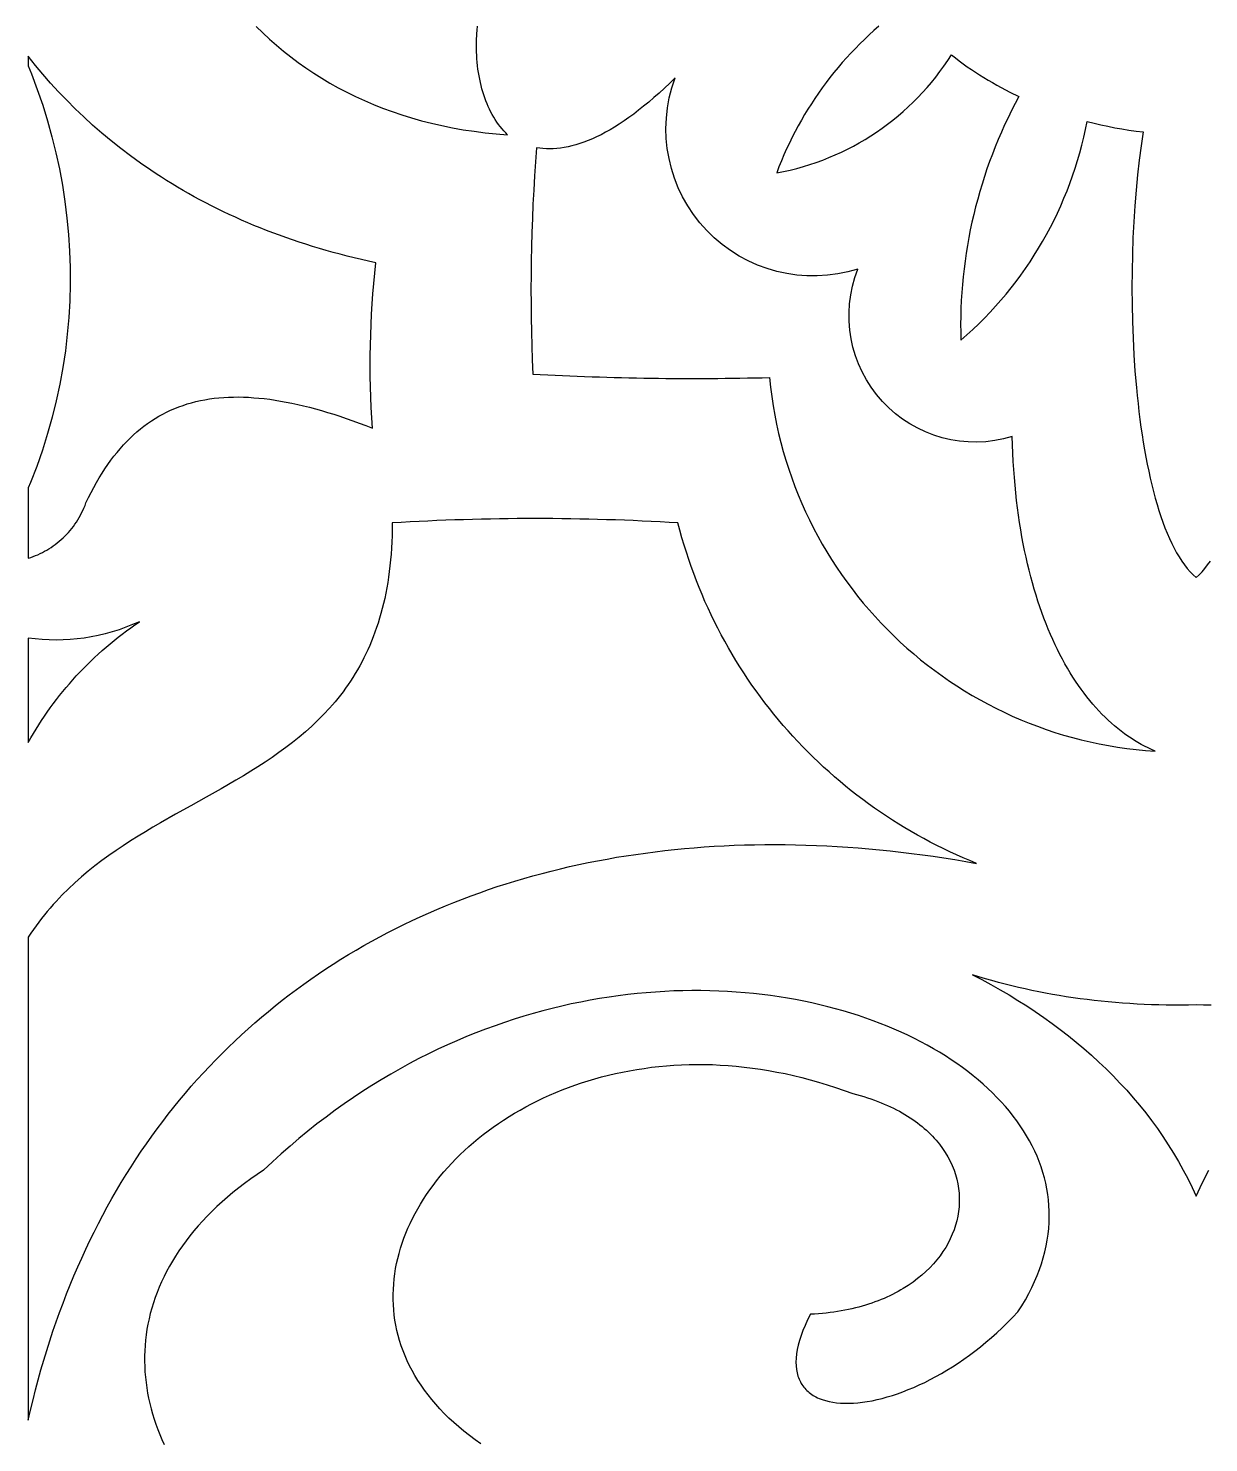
# Model space of a CAD drawing. Extents: x -4950 to -2150, y -1354 to 1346.
# Drawn here: x -4749.8 to -4598.9, y 801.8 to 982.7 of the extents above; entities that cross this region are included whole.
import ezdxf

# ---------------------------------------------------------------- set-up
doc = ezdxf.new("R2010")
doc.units = 0
doc.layers.add('LAYER_1', color=18, linetype='CONTINUOUS')

msp = doc.modelspace()

# ---------------------------------------------------------------- linework, layer by layer
at = {"layer": 'LAYER_1'}
for points in [[(-4720.69, 982.92), (-4719.85, 982.11), (-4718.99, 981.31), (-4718.11, 980.53), (-4717.2, 979.78), (-4716.27, 979.04), (-4715.32, 978.32), (-4714.34, 977.63), (-4713.35, 976.96), (-4712.33, 976.32), (-4711.28, 975.69), (-4710.22, 975.09), (-4709.13, 974.52), (-4708.01, 973.97), (-4706.88, 973.45), (-4705.72, 972.95), (-4704.54, 972.48), (-4703.33, 972.03), (-4702.1, 971.62), (-4700.85, 971.23), (-4699.58, 970.87), (-4698.28, 970.54), (-4696.96, 970.24), (-4695.62, 969.97), (-4694.25, 969.72), (-4692.86, 969.52), (-4691.45, 969.34), (-4690.02, 969.19), (-4688.56, 969.08), (-4688.81, 969.32), (-4689.05, 969.58), (-4689.28, 969.84), (-4689.51, 970.12), (-4689.73, 970.4), (-4689.94, 970.7), (-4690.14, 971.01), (-4690.34, 971.32), (-4690.52, 971.65), (-4690.7, 971.98), (-4690.87, 972.33), (-4691.04, 972.68), (-4691.19, 973.04), (-4691.34, 973.41), (-4691.48, 973.78), (-4691.61, 974.17), (-4691.73, 974.56), (-4691.84, 974.95), (-4691.95, 975.36), (-4692.04, 975.76), (-4692.13, 976.18), (-4692.21, 976.6), (-4692.28, 977.03), (-4692.35, 977.46), (-4692.4, 977.9), (-4692.45, 978.34), (-4692.48, 978.78), (-4692.51, 979.23), (-4692.53, 979.69), (-4692.54, 980.14), (-4692.53, 981.07), (-4692.49, 982), (-4692.46, 982.47), (-4692.41, 982.94)], [(-4598.64, 857.79), (-4599.59, 857.8), (-4600.55, 857.82), (-4601.51, 857.8), (-4602.46, 857.79), (-4603.41, 857.79), (-4604.36, 857.8), (-4605.3, 857.82), (-4606.24, 857.85), (-4607.17, 857.89), (-4608.1, 857.93), (-4609.02, 857.98), (-4609.94, 858.05), (-4610.86, 858.12), (-4611.77, 858.2), (-4612.68, 858.29), (-4613.58, 858.39), (-4614.48, 858.5), (-4615.38, 858.61), (-4616.27, 858.74), (-4617.16, 858.87), (-4618.04, 859.01), (-4618.92, 859.17), (-4619.8, 859.33), (-4620.67, 859.5), (-4621.53, 859.67), (-4622.4, 859.86), (-4623.26, 860.06), (-4624.11, 860.26), (-4624.96, 860.48), (-4625.81, 860.7), (-4626.65, 860.93), (-4627.49, 861.17), (-4628.32, 861.42), (-4629.15, 861.68), (-4627.95, 861.06), (-4626.77, 860.42), (-4625.6, 859.76), (-4624.45, 859.09), (-4623.32, 858.4), (-4622.2, 857.69), (-4621.1, 856.96), (-4620.01, 856.22), (-4618.95, 855.46), (-4617.91, 854.68), (-4616.88, 853.88), (-4615.87, 853.07), (-4614.89, 852.24), (-4613.92, 851.39), (-4612.98, 850.52), (-4612.06, 849.64), (-4611.16, 848.75), (-4610.28, 847.83), (-4609.42, 846.9), (-4608.59, 845.95), (-4607.78, 844.99), (-4606.99, 844.01), (-4606.23, 843.02), (-4605.5, 842), (-4604.79, 840.98), (-4604.1, 839.93), (-4603.44, 838.88), (-4602.81, 837.8), (-4602.2, 836.71), (-4601.62, 835.61), (-4601.07, 834.49), (-4600.55, 833.36), (-4600.03, 834.49), (-4599.48, 835.61), (-4598.9, 836.71)], [(-4691.97, 801.69), (-4692.72, 802.22), (-4693.45, 802.76), (-4694.14, 803.31), (-4694.81, 803.87), (-4695.45, 804.43), (-4696.07, 805), (-4696.66, 805.58), (-4697.22, 806.17), (-4697.75, 806.76), (-4698.26, 807.36), (-4698.74, 807.96), (-4699.2, 808.57), (-4699.63, 809.19), (-4700.03, 809.81), (-4700.41, 810.43), (-4700.76, 811.06), (-4701.09, 811.69), (-4701.39, 812.33), (-4701.67, 812.97), (-4701.93, 813.61), (-4702.16, 814.25), (-4702.37, 814.9), (-4702.55, 815.55), (-4702.71, 816.21), (-4702.85, 816.86), (-4702.96, 817.52), (-4703.05, 818.17), (-4703.12, 818.83), (-4703.16, 819.49), (-4703.19, 820.15), (-4703.19, 820.81), (-4703.17, 821.47), (-4703.13, 822.13), (-4703.06, 822.78), (-4702.98, 823.44), (-4702.88, 824.1), (-4702.75, 824.75), (-4702.6, 825.4), (-4702.44, 826.05), (-4702.25, 826.7), (-4702.04, 827.34), (-4701.82, 827.98), (-4701.57, 828.62), (-4701.31, 829.26), (-4701.02, 829.89), (-4700.72, 830.51), (-4700.4, 831.13), (-4700.06, 831.75), (-4699.7, 832.36), (-4699.33, 832.97), (-4698.93, 833.57), (-4698.52, 834.16), (-4698.1, 834.75), (-4697.65, 835.34), (-4697.19, 835.91), (-4696.71, 836.48), (-4696.21, 837.04), (-4695.7, 837.59), (-4695.18, 838.14), (-4694.63, 838.68), (-4694.07, 839.2), (-4693.5, 839.72), (-4692.91, 840.24), (-4692.31, 840.74), (-4691.69, 841.23), (-4691.05, 841.71), (-4690.41, 842.18), (-4689.74, 842.65), (-4689.07, 843.1), (-4688.38, 843.54), (-4687.67, 843.96), (-4686.96, 844.38), (-4686.23, 844.79), (-4685.49, 845.18), (-4684.73, 845.56), (-4683.96, 845.93), (-4683.19, 846.28), (-4682.39, 846.62), (-4681.59, 846.95), (-4680.78, 847.26), (-4679.95, 847.56), (-4679.11, 847.85), (-4678.26, 848.12), (-4677.41, 848.37), (-4676.54, 848.61), (-4675.66, 848.84), (-4674.77, 849.04), (-4673.87, 849.24), (-4672.96, 849.41), (-4672.04, 849.57), (-4671.11, 849.71), (-4670.17, 849.84), (-4669.23, 849.94), (-4668.27, 850.03), (-4667.31, 850.1), (-4666.34, 850.16), (-4665.36, 850.19), (-4664.38, 850.2), (-4663.38, 850.2), (-4662.38, 850.18), (-4661.37, 850.13), (-4660.36, 850.07), (-4659.34, 849.98), (-4658.31, 849.88), (-4657.27, 849.75), (-4656.23, 849.6), (-4655.19, 849.43), (-4654.13, 849.24), (-4653.08, 849.03), (-4652.01, 848.79), (-4650.95, 848.53), (-4649.87, 848.25), (-4648.8, 847.95), (-4647.72, 847.62), (-4646.63, 847.27), (-4645.54, 846.89), (-4644.45, 846.49), (-4643.96, 846.36), (-4643.49, 846.23), (-4643.02, 846.09), (-4642.56, 845.95), (-4642.11, 845.8), (-4641.67, 845.65), (-4641.24, 845.49), (-4640.82, 845.32), (-4640.41, 845.15), (-4640, 844.97), (-4639.61, 844.79), (-4639.22, 844.61), (-4638.85, 844.41), (-4638.48, 844.22), (-4638.12, 844.02), (-4637.77, 843.81), (-4637.43, 843.6), (-4637.1, 843.39), (-4636.77, 843.17), (-4636.46, 842.95), (-4636.15, 842.73), (-4635.86, 842.5), (-4635.57, 842.26), (-4635.29, 842.03), (-4635.02, 841.79), (-4634.76, 841.54), (-4634.5, 841.3), (-4634.26, 841.05), (-4634.02, 840.79), (-4633.79, 840.54), (-4633.57, 840.28), (-4633.36, 840.02), (-4632.97, 839.48), (-4632.61, 838.94), (-4632.28, 838.39), (-4631.98, 837.83), (-4631.72, 837.27), (-4631.49, 836.69), (-4631.3, 836.12), (-4631.14, 835.53), (-4631.01, 834.95), (-4630.91, 834.36), (-4630.85, 833.77), (-4630.82, 833.17), (-4630.82, 832.58), (-4630.85, 831.99), (-4630.92, 831.4), (-4631.02, 830.81), (-4631.14, 830.22), (-4631.3, 829.64), (-4631.49, 829.06), (-4631.71, 828.49), (-4631.97, 827.93), (-4632.25, 827.37), (-4632.56, 826.82), (-4632.91, 826.28), (-4633.28, 825.75), (-4633.69, 825.23), (-4634.12, 824.72), (-4634.58, 824.22), (-4635.08, 823.74), (-4635.6, 823.27), (-4636.15, 822.82), (-4636.73, 822.38), (-4637.34, 821.96), (-4637.98, 821.56), (-4638.31, 821.37), (-4638.65, 821.18), (-4638.99, 820.99), (-4639.34, 820.81), (-4639.7, 820.64), (-4640.07, 820.47), (-4640.44, 820.3), (-4640.82, 820.15), (-4641.21, 819.99), (-4641.6, 819.84), (-4642, 819.7), (-4642.41, 819.57), (-4642.82, 819.44), (-4643.24, 819.31), (-4643.67, 819.19), (-4644.1, 819.08), (-4644.54, 818.98), (-4644.99, 818.88), (-4645.45, 818.78), (-4645.91, 818.7), (-4646.38, 818.62), (-4646.85, 818.55), (-4647.33, 818.48), (-4647.82, 818.42), (-4648.32, 818.37), (-4648.82, 818.33), (-4649.33, 818.29), (-4649.84, 818.26), (-4650.21, 817.55), (-4650.53, 816.85), (-4650.81, 816.18), (-4651.05, 815.54), (-4651.25, 814.91), (-4651.42, 814.31), (-4651.54, 813.74), (-4651.63, 813.19), (-4651.69, 812.66), (-4651.7, 812.15), (-4651.69, 811.67), (-4651.64, 811.21), (-4651.6, 810.99), (-4651.56, 810.78), (-4651.51, 810.57), (-4651.45, 810.36), (-4651.38, 810.17), (-4651.3, 809.97), (-4651.22, 809.79), (-4651.13, 809.61), (-4651.03, 809.43), (-4650.93, 809.27), (-4650.81, 809.1), (-4650.69, 808.95), (-4650.57, 808.8), (-4650.43, 808.65), (-4650.29, 808.51), (-4650.15, 808.38), (-4650, 808.25), (-4649.84, 808.13), (-4649.67, 808.01), (-4649.5, 807.9), (-4649.32, 807.79), (-4649.14, 807.69), (-4648.95, 807.6), (-4648.75, 807.51), (-4648.34, 807.35), (-4647.91, 807.22), (-4647.46, 807.1), (-4646.99, 807.01), (-4646.5, 806.95), (-4645.99, 806.9), (-4645.46, 806.88), (-4644.92, 806.88), (-4644.36, 806.9), (-4643.78, 806.94), (-4643.19, 807.01), (-4642.58, 807.1), (-4641.96, 807.21), (-4641.33, 807.35), (-4640.69, 807.51), (-4640.04, 807.69), (-4639.38, 807.89), (-4638.71, 808.11), (-4638.03, 808.36), (-4637.34, 808.63), (-4636.65, 808.92), (-4635.95, 809.23), (-4635.24, 809.56), (-4634.54, 809.92), (-4633.83, 810.3), (-4633.11, 810.7), (-4632.4, 811.12), (-4631.68, 811.56), (-4630.96, 812.03), (-4630.25, 812.52), (-4629.53, 813.03), (-4628.82, 813.56), (-4628.12, 814.11), (-4627.41, 814.69), (-4626.71, 815.28), (-4626.02, 815.9), (-4625.33, 816.54), (-4624.65, 817.2), (-4623.98, 817.88), (-4623.32, 818.59), (-4622.83, 819.36), (-4622.37, 820.13), (-4621.95, 820.9), (-4621.56, 821.67), (-4621.2, 822.44), (-4620.88, 823.21), (-4620.58, 823.97), (-4620.32, 824.73), (-4620.09, 825.49), (-4619.89, 826.25), (-4619.72, 827), (-4619.58, 827.75), (-4619.47, 828.49), (-4619.39, 829.24), (-4619.34, 829.98), (-4619.32, 830.71), (-4619.33, 831.44), (-4619.36, 832.17), (-4619.42, 832.89), (-4619.51, 833.6), (-4619.63, 834.31), (-4619.77, 835.02), (-4619.94, 835.72), (-4620.14, 836.41), (-4620.36, 837.1), (-4620.61, 837.78), (-4620.88, 838.46), (-4621.18, 839.13), (-4621.5, 839.79), (-4621.85, 840.45), (-4622.22, 841.1), (-4622.61, 841.74), (-4623.03, 842.37), (-4623.47, 842.99), (-4623.93, 843.61), (-4624.41, 844.22), (-4624.92, 844.82), (-4625.45, 845.41), (-4626, 845.99), (-4626.57, 846.57), (-4627.16, 847.13), (-4627.77, 847.69), (-4628.4, 848.23), (-4629.05, 848.77), (-4629.72, 849.29), (-4630.41, 849.81), (-4631.12, 850.31), (-4631.84, 850.8), (-4632.58, 851.29), (-4633.34, 851.76), (-4634.12, 852.22), (-4634.92, 852.66), (-4635.73, 853.1), (-4636.56, 853.52), (-4637.4, 853.93), (-4638.26, 854.33), (-4639.13, 854.72), (-4640.02, 855.09), (-4640.93, 855.45), (-4641.85, 855.8), (-4642.78, 856.14), (-4643.72, 856.46), (-4644.68, 856.76), (-4645.66, 857.05), (-4646.64, 857.33), (-4647.64, 857.59), (-4648.65, 857.84), (-4649.67, 858.08), (-4650.7, 858.29), (-4651.74, 858.5), (-4652.8, 858.68), (-4653.86, 858.85), (-4654.94, 859.01), (-4656.02, 859.15), (-4657.11, 859.27), (-4658.21, 859.38), (-4659.33, 859.46), (-4660.44, 859.54), (-4661.57, 859.59), (-4662.71, 859.63), (-4663.85, 859.65), (-4665, 859.65), (-4666.15, 859.63), (-4667.32, 859.6), (-4668.48, 859.54), (-4669.66, 859.47), (-4670.84, 859.38), (-4672.02, 859.27), (-4673.21, 859.14), (-4674.41, 858.99), (-4675.6, 858.82), (-4676.8, 858.63), (-4678.01, 858.42), (-4679.22, 858.19), (-4680.43, 857.94), (-4681.64, 857.67), (-4682.86, 857.37), (-4684.07, 857.06), (-4685.29, 856.73), (-4686.51, 856.37), (-4687.73, 855.99), (-4688.95, 855.59), (-4690.17, 855.16), (-4691.39, 854.72), (-4692.61, 854.25), (-4693.83, 853.76), (-4695.05, 853.24), (-4696.26, 852.7), (-4697.48, 852.14), (-4698.69, 851.56), (-4699.9, 850.95), (-4701.11, 850.31), (-4702.31, 849.65), (-4703.51, 848.97), (-4704.71, 848.26), (-4705.9, 847.53), (-4707.08, 846.77), (-4708.27, 845.99), (-4709.44, 845.18), (-4710.62, 844.35), (-4711.78, 843.48), (-4712.94, 842.6), (-4714.1, 841.68), (-4715.24, 840.74), (-4716.38, 839.77), (-4717.51, 838.78), (-4718.64, 837.76), (-4719.75, 836.71), (-4720.59, 836.15), (-4721.39, 835.58), (-4722.18, 835), (-4722.94, 834.42), (-4723.67, 833.83), (-4724.38, 833.24), (-4725.06, 832.64), (-4725.72, 832.03), (-4726.36, 831.42), (-4726.97, 830.81), (-4727.56, 830.18), (-4728.12, 829.56), (-4728.66, 828.93), (-4729.18, 828.29), (-4729.67, 827.65), (-4730.14, 827.01), (-4730.59, 826.36), (-4731.02, 825.71), (-4731.42, 825.06), (-4731.8, 824.4), (-4732.16, 823.74), (-4732.49, 823.08), (-4732.81, 822.41), (-4733.1, 821.74), (-4733.37, 821.07), (-4733.62, 820.4), (-4733.84, 819.73), (-4734.05, 819.05), (-4734.24, 818.37), (-4734.4, 817.69), (-4734.54, 817.02), (-4734.67, 816.34), (-4734.77, 815.65), (-4734.85, 814.97), (-4734.91, 814.29), (-4734.95, 813.61), (-4734.98, 812.93), (-4734.98, 812.25), (-4734.96, 811.57), (-4734.92, 810.89), (-4734.87, 810.22), (-4734.79, 809.54), (-4734.7, 808.87), (-4734.59, 808.19), (-4734.46, 807.52), (-4734.31, 806.85), (-4734.14, 806.19), (-4733.95, 805.52), (-4733.75, 804.86), (-4733.53, 804.2), (-4733.29, 803.55), (-4733.03, 802.9), (-4732.76, 802.25), (-4732.47, 801.6)]]:
    msp.add_lwpolyline(points, dxfattribs=at)
msp.add_lwpolyline([(-4641.11, 982.94), (-4641.73, 982.39), (-4642.35, 981.84), (-4642.94, 981.27), (-4643.53, 980.7), (-4644.11, 980.11), (-4644.68, 979.52), (-4645.24, 978.91), (-4645.78, 978.3), (-4646.32, 977.67), (-4646.84, 977.04), (-4647.35, 976.39), (-4647.85, 975.74), (-4648.34, 975.08), (-4648.81, 974.41), (-4649.28, 973.73), (-4649.73, 973.04), (-4650.17, 972.35), (-4650.6, 971.65), (-4651.01, 970.94), (-4651.41, 970.22), (-4651.8, 969.49), (-4652.18, 968.76), (-4652.54, 968.01), (-4652.89, 967.27), (-4653.23, 966.51), (-4653.56, 965.75), (-4653.87, 964.98), (-4654.16, 964.2, 0.209037), (-4631.81, 979.31), (-4631.32, 978.92), (-4630.82, 978.53), (-4630.31, 978.15), (-4629.8, 977.78), (-4629.28, 977.42), (-4628.75, 977.07), (-4628.22, 976.72), (-4627.68, 976.38), (-4627.14, 976.06), (-4626.59, 975.74), (-4626.04, 975.42), (-4625.48, 975.12), (-4624.35, 974.53), (-4623.2, 973.98), (-4623.68, 973.08), (-4624.14, 972.17), (-4624.59, 971.26), (-4625.02, 970.34), (-4625.44, 969.42), (-4625.84, 968.48), (-4626.22, 967.55), (-4626.59, 966.61), (-4626.95, 965.66), (-4627.28, 964.7), (-4627.6, 963.75), (-4627.91, 962.78), (-4628.2, 961.81), (-4628.47, 960.84), (-4628.73, 959.86), (-4628.97, 958.88), (-4629.2, 957.9), (-4629.41, 956.91), (-4629.6, 955.92), (-4629.78, 954.92), (-4629.94, 953.93), (-4630.09, 952.93), (-4630.21, 951.92), (-4630.33, 950.92), (-4630.42, 949.91), (-4630.5, 948.9), (-4630.56, 947.88), (-4630.61, 946.87), (-4630.64, 945.85), (-4630.65, 944.84), (-4630.64, 943.82), (-4630.62, 942.8), (-4629.84, 943.49), (-4629.08, 944.19), (-4628.33, 944.91), (-4627.6, 945.64), (-4626.88, 946.39), (-4626.19, 947.15), (-4625.5, 947.92), (-4624.84, 948.71), (-4624.19, 949.51), (-4623.56, 950.32), (-4622.95, 951.14), (-4622.36, 951.98), (-4621.78, 952.83), (-4621.23, 953.69), (-4620.69, 954.56), (-4620.17, 955.44), (-4619.66, 956.33), (-4619.18, 957.24), (-4618.71, 958.15), (-4618.27, 959.07), (-4617.84, 960), (-4617.44, 960.95), (-4617.05, 961.9), (-4616.68, 962.85), (-4616.33, 963.82), (-4616, 964.79), (-4615.7, 965.78), (-4615.41, 966.77), (-4615.14, 967.76), (-4614.9, 968.77), (-4614.67, 969.77), (-4614.47, 970.79), (-4613.59, 970.57), (-4612.71, 970.36), (-4611.82, 970.16), (-4610.93, 969.98), (-4610.03, 969.82), (-4609.13, 969.67), (-4608.22, 969.54), (-4607.31, 969.43), (-4607.44, 968.55), (-4607.58, 967.66), (-4607.82, 965.83), (-4608.04, 963.94), (-4608.22, 961.99), (-4608.38, 959.99), (-4608.52, 957.95), (-4608.62, 955.88), (-4608.69, 953.77), (-4608.74, 951.65), (-4608.75, 949.51), (-4608.74, 947.37), (-4608.69, 945.22), (-4608.61, 943.08), (-4608.5, 940.95), (-4608.36, 938.83), (-4608.18, 936.75), (-4608.08, 935.72), (-4607.97, 934.7), (-4607.86, 933.69), (-4607.73, 932.69), (-4607.6, 931.7), (-4607.45, 930.72), (-4607.3, 929.76), (-4607.14, 928.81), (-4606.97, 927.87), (-4606.8, 926.95), (-4606.61, 926.05), (-4606.42, 925.17), (-4606.21, 924.3), (-4606, 923.45), (-4605.78, 922.62), (-4605.54, 921.82), (-4605.3, 921.03), (-4605.05, 920.27), (-4604.79, 919.53), (-4604.53, 918.82), (-4604.25, 918.13), (-4603.96, 917.47), (-4603.66, 916.83), (-4603.36, 916.22), (-4603.04, 915.64), (-4602.71, 915.09), (-4602.38, 914.57), (-4602.03, 914.08), (-4601.68, 913.62), (-4601.31, 913.19), (-4600.94, 912.8), (-4600.55, 912.45), (-4600.17, 912.8), (-4599.79, 913.19), (-4599.43, 913.62), (-4599.07, 914.08), (-4598.72, 914.57)], format="xyb", dxfattribs=at)
for points in [[(-4749.84, 977.87), (-4749.43, 976.86), (-4748.69, 974.88), (-4748, 972.88), (-4747.38, 970.85), (-4746.81, 968.82), (-4746.31, 966.77), (-4745.86, 964.7), (-4745.48, 962.62), (-4745.16, 960.53), (-4744.9, 958.43), (-4744.7, 956.32), (-4744.56, 954.21), (-4744.49, 952.09), (-4744.49, 949.96), (-4744.54, 947.83), (-4744.66, 945.7), (-4744.85, 943.57), (-4745.1, 941.44), (-4745.42, 939.32), (-4745.81, 937.19), (-4746.26, 935.07), (-4746.78, 932.96), (-4747.37, 930.86), (-4748.03, 928.76), (-4748.76, 926.68), (-4749.55, 924.6), (-4749.84, 923.92), (-4749.84, 914.92), (-4749.53, 915.03), (-4749.23, 915.14), (-4748.93, 915.26), (-4748.63, 915.38), (-4748.33, 915.52), (-4748.04, 915.66), (-4747.76, 915.82), (-4747.47, 915.98), (-4747.2, 916.14), (-4746.92, 916.32), (-4746.66, 916.5), (-4746.39, 916.7), (-4746.13, 916.89), (-4745.88, 917.1), (-4745.64, 917.31), (-4745.39, 917.54), (-4745.16, 917.76), (-4744.93, 918), (-4744.71, 918.24), (-4744.49, 918.49), (-4744.28, 918.75), (-4744.08, 919.01), (-4743.88, 919.28), (-4743.69, 919.56), (-4743.51, 919.84), (-4743.34, 920.13), (-4743.17, 920.43), (-4743.02, 920.73), (-4742.87, 921.04), (-4742.73, 921.35), (-4742.59, 921.67), (-4742.47, 922), (-4742.14, 922.68), (-4741.81, 923.34), (-4741.47, 923.98), (-4741.12, 924.61), (-4740.77, 925.21), (-4740.41, 925.8), (-4740.04, 926.37), (-4739.66, 926.92), (-4739.28, 927.45), (-4738.89, 927.97), (-4738.49, 928.46), (-4738.09, 928.94), (-4737.68, 929.41), (-4737.26, 929.85), (-4736.83, 930.28), (-4736.4, 930.69), (-4735.95, 931.08), (-4735.51, 931.46), (-4735.05, 931.82), (-4734.58, 932.16), (-4734.11, 932.48), (-4733.63, 932.79), (-4733.14, 933.08), (-4732.65, 933.36), (-4732.15, 933.61), (-4731.64, 933.85), (-4731.12, 934.08), (-4730.59, 934.29), (-4730.05, 934.48), (-4729.51, 934.66), (-4728.96, 934.82), (-4728.4, 934.96), (-4727.83, 935.09), (-4727.25, 935.2), (-4726.67, 935.3), (-4726.08, 935.38), (-4725.47, 935.44), (-4724.86, 935.49), (-4724.25, 935.52), (-4723.62, 935.54), (-4722.98, 935.55), (-4722.34, 935.53), (-4721.68, 935.51), (-4721.02, 935.46), (-4720.35, 935.41), (-4719.67, 935.34), (-4718.98, 935.25), (-4718.28, 935.15), (-4717.58, 935.03), (-4716.86, 934.9), (-4716.13, 934.75), (-4715.4, 934.59), (-4714.66, 934.42), (-4713.9, 934.23), (-4713.14, 934.03), (-4712.37, 933.81), (-4711.59, 933.58), (-4710.8, 933.34), (-4710, 933.08), (-4709.19, 932.81), (-4708.37, 932.52), (-4707.54, 932.22), (-4706.7, 931.91), (-4705.85, 931.58, -0.045249), (-4705.4, 952.71), (-4706.33, 952.91), (-4707.26, 953.12), (-4708.17, 953.33), (-4709.08, 953.56), (-4709.98, 953.79), (-4710.87, 954.03), (-4711.75, 954.28), (-4712.63, 954.53), (-4713.5, 954.79), (-4714.36, 955.07), (-4715.22, 955.34), (-4716.07, 955.63), (-4716.91, 955.92), (-4717.74, 956.22), (-4718.57, 956.53), (-4719.38, 956.84), (-4720.2, 957.17), (-4721, 957.49), (-4721.79, 957.83), (-4722.58, 958.17), (-4723.36, 958.52), (-4724.14, 958.88), (-4724.9, 959.24), (-4725.66, 959.61), (-4726.41, 959.99), (-4727.16, 960.37), (-4727.89, 960.76), (-4728.62, 961.16), (-4729.34, 961.56), (-4730.05, 961.97), (-4730.76, 962.38), (-4731.46, 962.8), (-4732.15, 963.23), (-4732.83, 963.66), (-4733.51, 964.1), (-4734.18, 964.55), (-4735.49, 965.45), (-4736.78, 966.38), (-4738.03, 967.33), (-4739.26, 968.31), (-4740.45, 969.3), (-4741.62, 970.32), (-4742.75, 971.35), (-4743.85, 972.4), (-4744.93, 973.48), (-4745.97, 974.57), (-4746.98, 975.68), (-4747.97, 976.81), (-4748.92, 977.95), (-4749.84, 979.11)], [(-4667.15, 976.37), (-4667.84, 975.69), (-4668.52, 975.04), (-4669.2, 974.41), (-4669.86, 973.82), (-4670.52, 973.25), (-4671.17, 972.72), (-4671.81, 972.21), (-4672.44, 971.72), (-4673.07, 971.27), (-4673.68, 970.84), (-4674.29, 970.44), (-4674.88, 970.06), (-4675.47, 969.71), (-4676.05, 969.39), (-4676.62, 969.08), (-4677.18, 968.81), (-4677.73, 968.56), (-4678.27, 968.33), (-4678.8, 968.12), (-4679.32, 967.94), (-4679.84, 967.78), (-4680.34, 967.64), (-4680.84, 967.53), (-4681.32, 967.44), (-4681.8, 967.36), (-4682.27, 967.31), (-4682.72, 967.28), (-4683.17, 967.27), (-4683.61, 967.28), (-4684.04, 967.31), (-4684.45, 967.35), (-4684.86, 967.42), (-4685, 965.61), (-4685.12, 963.81), (-4685.22, 962), (-4685.32, 960.19), (-4685.4, 958.38), (-4685.46, 956.57), (-4685.51, 954.76), (-4685.55, 952.95), (-4685.57, 951.14), (-4685.58, 949.33), (-4685.57, 947.52), (-4685.55, 945.71), (-4685.52, 943.9), (-4685.47, 942.09), (-4685.41, 940.28), (-4685.33, 938.47, 0.020022), (-4655.08, 938.04), (-4654.96, 936.82), (-4654.8, 935.62), (-4654.62, 934.42), (-4654.41, 933.23), (-4654.18, 932.06), (-4653.92, 930.89), (-4653.63, 929.73), (-4653.32, 928.58), (-4652.99, 927.45), (-4652.63, 926.32), (-4652.24, 925.21), (-4651.84, 924.11), (-4651.4, 923.02), (-4650.95, 921.94), (-4650.47, 920.88), (-4649.98, 919.83), (-4649.45, 918.79), (-4648.91, 917.77), (-4648.35, 916.75), (-4647.76, 915.76), (-4647.15, 914.78), (-4646.53, 913.81), (-4645.88, 912.86), (-4645.21, 911.92), (-4644.53, 911), (-4643.82, 910.09), (-4643.09, 909.2), (-4642.35, 908.33), (-4641.59, 907.47), (-4640.81, 906.63), (-4640.01, 905.81), (-4639.19, 905), (-4638.36, 904.22), (-4637.51, 903.45), (-4636.65, 902.7), (-4635.76, 901.96), (-4634.87, 901.25), (-4633.95, 900.56), (-4633.02, 899.88), (-4632.08, 899.23), (-4631.12, 898.6), (-4630.15, 897.98), (-4629.16, 897.39), (-4628.17, 896.82), (-4627.15, 896.27), (-4626.13, 895.74), (-4625.09, 895.24), (-4624.04, 894.75), (-4622.97, 894.29), (-4621.9, 893.85), (-4620.81, 893.44), (-4619.71, 893.04), (-4618.61, 892.67), (-4617.49, 892.33), (-4616.36, 892.01), (-4615.22, 891.71), (-4614.07, 891.44), (-4612.92, 891.2), (-4611.75, 890.98), (-4610.58, 890.78), (-4609.39, 890.61), (-4608.2, 890.47), (-4607, 890.35), (-4605.8, 890.27), (-4606.24, 890.46), (-4606.69, 890.67), (-4607.13, 890.89), (-4607.56, 891.12), (-4608, 891.37), (-4608.43, 891.63), (-4608.86, 891.91), (-4609.29, 892.2), (-4609.71, 892.5), (-4610.13, 892.82), (-4610.55, 893.15), (-4610.97, 893.49), (-4611.38, 893.85), (-4611.78, 894.22), (-4612.18, 894.6), (-4612.58, 895), (-4612.98, 895.41), (-4613.36, 895.84), (-4613.75, 896.28), (-4614.13, 896.73), (-4614.5, 897.2), (-4614.87, 897.68), (-4615.24, 898.18), (-4615.6, 898.68), (-4615.95, 899.21), (-4616.3, 899.74), (-4616.65, 900.29), (-4616.98, 900.86), (-4617.31, 901.43), (-4617.64, 902.03), (-4617.96, 902.63), (-4618.27, 903.25), (-4618.58, 903.88), (-4618.88, 904.53), (-4619.17, 905.19), (-4619.45, 905.87), (-4619.73, 906.56), (-4620, 907.26), (-4620.27, 907.98), (-4620.53, 908.71), (-4620.77, 909.45), (-4621.01, 910.21), (-4621.25, 910.98), (-4621.47, 911.77), (-4621.69, 912.57), (-4621.9, 913.39), (-4622.1, 914.22), (-4622.29, 915.06), (-4622.47, 915.92), (-4622.64, 916.79), (-4622.81, 917.67), (-4622.96, 918.57), (-4623.11, 919.49), (-4623.25, 920.42), (-4623.37, 921.36), (-4623.49, 922.31), (-4623.6, 923.29), (-4623.69, 924.27), (-4623.78, 925.27), (-4623.85, 926.28), (-4623.92, 927.31), (-4623.98, 928.35), (-4624.02, 929.41), (-4624.05, 930.48, -0.629642), (-4643.77, 951.91, -0.625155)], [(-4666.79, 919.44, 0.030769), (-4703.31, 919.44), (-4703.32, 918.62), (-4703.34, 917.81), (-4703.37, 917.02), (-4703.41, 916.23), (-4703.46, 915.47), (-4703.52, 914.71), (-4703.6, 913.97), (-4703.69, 913.25), (-4703.78, 912.53), (-4703.89, 911.83), (-4704.01, 911.14), (-4704.14, 910.46), (-4704.27, 909.8), (-4704.42, 909.15), (-4704.58, 908.51), (-4704.75, 907.88), (-4704.93, 907.26), (-4705.11, 906.65), (-4705.31, 906.06), (-4705.52, 905.47), (-4705.73, 904.9), (-4705.95, 904.33), (-4706.19, 903.78), (-4706.43, 903.24), (-4706.68, 902.7), (-4706.93, 902.18), (-4707.2, 901.66), (-4707.47, 901.16), (-4707.76, 900.66), (-4708.05, 900.18), (-4708.34, 899.7), (-4708.65, 899.23), (-4708.96, 898.77), (-4709.28, 898.32), (-4709.6, 897.87), (-4709.93, 897.44), (-4710.27, 897.01), (-4710.62, 896.59), (-4710.97, 896.18), (-4711.33, 895.77), (-4712.06, 894.98), (-4712.82, 894.21), (-4713.6, 893.47), (-4714.4, 892.75), (-4715.22, 892.06), (-4716.06, 891.39), (-4716.92, 890.73), (-4717.79, 890.09), (-4718.67, 889.47), (-4719.57, 888.87), (-4720.49, 888.27), (-4721.41, 887.69), (-4722.34, 887.12), (-4723.29, 886.56), (-4725.19, 885.45), (-4727.12, 884.37), (-4729.06, 883.29), (-4731.01, 882.2), (-4732.94, 881.1), (-4733.91, 880.53), (-4734.86, 879.96), (-4735.81, 879.38), (-4736.76, 878.79), (-4737.69, 878.18), (-4738.62, 877.56), (-4739.53, 876.92), (-4740.43, 876.27), (-4741.32, 875.59), (-4742.19, 874.9), (-4743.05, 874.18), (-4743.89, 873.44), (-4744.71, 872.67), (-4745.51, 871.88), (-4746.29, 871.06), (-4746.67, 870.64), (-4747.05, 870.21), (-4747.42, 869.77), (-4747.78, 869.33), (-4748.14, 868.87), (-4748.49, 868.41), (-4748.84, 867.94), (-4749.18, 867.47), (-4749.51, 866.98), (-4749.84, 866.48), (-4749.84, 804.71), (-4749.54, 806.02), (-4749.23, 807.32), (-4748.91, 808.6), (-4748.57, 809.88), (-4748.22, 811.15), (-4747.86, 812.4), (-4747.48, 813.64), (-4747.09, 814.88), (-4746.69, 816.1), (-4746.27, 817.31), (-4745.84, 818.5), (-4745.4, 819.69), (-4744.95, 820.87), (-4744.48, 822.03), (-4744.01, 823.18), (-4743.51, 824.32), (-4743.01, 825.46), (-4742.5, 826.57), (-4741.97, 827.68), (-4741.43, 828.78), (-4740.88, 829.86), (-4740.32, 830.94), (-4739.74, 832), (-4739.15, 833.05), (-4738.56, 834.09), (-4737.95, 835.11), (-4737.32, 836.13), (-4736.69, 837.13), (-4736.05, 838.12), (-4735.39, 839.11), (-4734.73, 840.07), (-4734.05, 841.03), (-4733.36, 841.98), (-4732.66, 842.91), (-4731.95, 843.83), (-4731.23, 844.75), (-4730.49, 845.64), (-4729.75, 846.53), (-4729, 847.41), (-4728.23, 848.27), (-4727.46, 849.12), (-4726.67, 849.96), (-4725.88, 850.79), (-4725.07, 851.61), (-4724.26, 852.41), (-4723.43, 853.2), (-4722.59, 853.99), (-4721.75, 854.75), (-4720.89, 855.51), (-4720.03, 856.26), (-4719.15, 856.99), (-4718.27, 857.71), (-4717.37, 858.42), (-4716.47, 859.11), (-4715.56, 859.8), (-4714.63, 860.47), (-4713.7, 861.13), (-4712.76, 861.78), (-4711.81, 862.42), (-4710.85, 863.04), (-4709.88, 863.65), (-4708.91, 864.25), (-4707.92, 864.84), (-4706.93, 865.41), (-4705.92, 865.98), (-4704.91, 866.53), (-4703.89, 867.07), (-4702.86, 867.59), (-4701.83, 868.11), (-4700.78, 868.61), (-4699.73, 869.1), (-4698.67, 869.57), (-4697.6, 870.04), (-4696.52, 870.49), (-4695.43, 870.93), (-4694.34, 871.35), (-4693.24, 871.77), (-4692.13, 872.17), (-4691.02, 872.56), (-4689.89, 872.94), (-4688.76, 873.3), (-4687.62, 873.65), (-4686.48, 873.99), (-4685.32, 874.32), (-4684.16, 874.63), (-4683, 874.93), (-4681.82, 875.22), (-4680.64, 875.5), (-4679.45, 875.76), (-4678.26, 876.01), (-4677.06, 876.25), (-4675.85, 876.47), (-4674.64, 876.69), (-4673.42, 876.88), (-4672.19, 877.07), (-4670.95, 877.24), (-4669.71, 877.41), (-4668.47, 877.55), (-4667.22, 877.69), (-4665.96, 877.81), (-4664.7, 877.92), (-4663.43, 878.02), (-4662.15, 878.1), (-4660.87, 878.17), (-4659.58, 878.23), (-4658.29, 878.27), (-4656.99, 878.3), (-4655.69, 878.32), (-4654.38, 878.33), (-4653.07, 878.32), (-4651.75, 878.3), (-4650.42, 878.26), (-4649.09, 878.22), (-4647.76, 878.16), (-4646.42, 878.08), (-4645.08, 878), (-4643.73, 877.9), (-4642.38, 877.78), (-4641.02, 877.66), (-4639.66, 877.52), (-4638.29, 877.36), (-4636.92, 877.2), (-4635.54, 877.02), (-4634.16, 876.82), (-4632.78, 876.62), (-4631.39, 876.4), (-4630, 876.16), (-4628.61, 875.92), (-4629.47, 876.27), (-4630.33, 876.63), (-4631.18, 877.01), (-4632.03, 877.4), (-4632.87, 877.8), (-4633.71, 878.22), (-4634.53, 878.64), (-4635.35, 879.08), (-4636.17, 879.53), (-4636.98, 879.99), (-4637.77, 880.46), (-4638.57, 880.94), (-4639.35, 881.44), (-4640.13, 881.94), (-4640.9, 882.46), (-4641.66, 882.99), (-4642.42, 883.53), (-4643.16, 884.08), (-4643.9, 884.64), (-4644.63, 885.21), (-4645.35, 885.79), (-4646.07, 886.38), (-4646.77, 886.98), (-4647.47, 887.6), (-4648.16, 888.22), (-4648.84, 888.85), (-4649.5, 889.5), (-4650.16, 890.15), (-4650.82, 890.81), (-4651.46, 891.48), (-4652.09, 892.17), (-4652.71, 892.86), (-4653.32, 893.56), (-4653.93, 894.27), (-4654.52, 894.99), (-4655.1, 895.72), (-4655.67, 896.45), (-4656.24, 897.2), (-4656.79, 897.96), (-4657.33, 898.72), (-4657.86, 899.49), (-4658.38, 900.27), (-4658.88, 901.06), (-4659.38, 901.86), (-4659.87, 902.67), (-4660.34, 903.48), (-4660.8, 904.31), (-4661.25, 905.14), (-4661.69, 905.98), (-4662.12, 906.82), (-4662.53, 907.68), (-4662.94, 908.54), (-4663.33, 909.41), (-4663.71, 910.29), (-4664.07, 911.17), (-4664.43, 912.06), (-4664.77, 912.96), (-4665.1, 913.86), (-4665.41, 914.78), (-4665.71, 915.7), (-4666, 916.62), (-4666.28, 917.56), (-4666.54, 918.5)]]:
    msp.add_lwpolyline(points, format="xyb", close=True, dxfattribs=at)
msp.add_lwpolyline([(-4735.64, 906.81), (-4736.5, 906.44), (-4737.36, 906.1), (-4738.24, 905.79), (-4739.12, 905.51), (-4740, 905.27), (-4740.89, 905.06), (-4741.79, 904.88), (-4742.68, 904.73), (-4743.58, 904.62), (-4744.48, 904.54), (-4745.38, 904.49), (-4746.28, 904.47), (-4747.17, 904.48), (-4748.07, 904.53), (-4748.96, 904.61), (-4749.84, 904.73), (-4749.84, 891.38), (-4749.52, 891.95), (-4749.19, 892.52), (-4748.85, 893.08), (-4748.5, 893.63), (-4748.14, 894.18), (-4747.78, 894.73), (-4747.41, 895.27), (-4747.03, 895.8), (-4746.64, 896.33), (-4746.24, 896.85), (-4745.84, 897.37), (-4745.43, 897.89), (-4745.01, 898.39), (-4744.58, 898.89), (-4744.15, 899.39), (-4743.7, 899.88), (-4743.25, 900.36), (-4742.8, 900.84), (-4742.33, 901.31), (-4741.86, 901.77), (-4741.38, 902.23), (-4740.89, 902.68), (-4740.4, 903.13), (-4739.9, 903.56), (-4739.39, 903.99), (-4738.88, 904.42), (-4738.35, 904.83), (-4737.82, 905.24), (-4737.29, 905.65), (-4736.75, 906.04), (-4736.2, 906.43)], close=True, dxfattribs=at)

doc.saveas('drawing.dxf')
